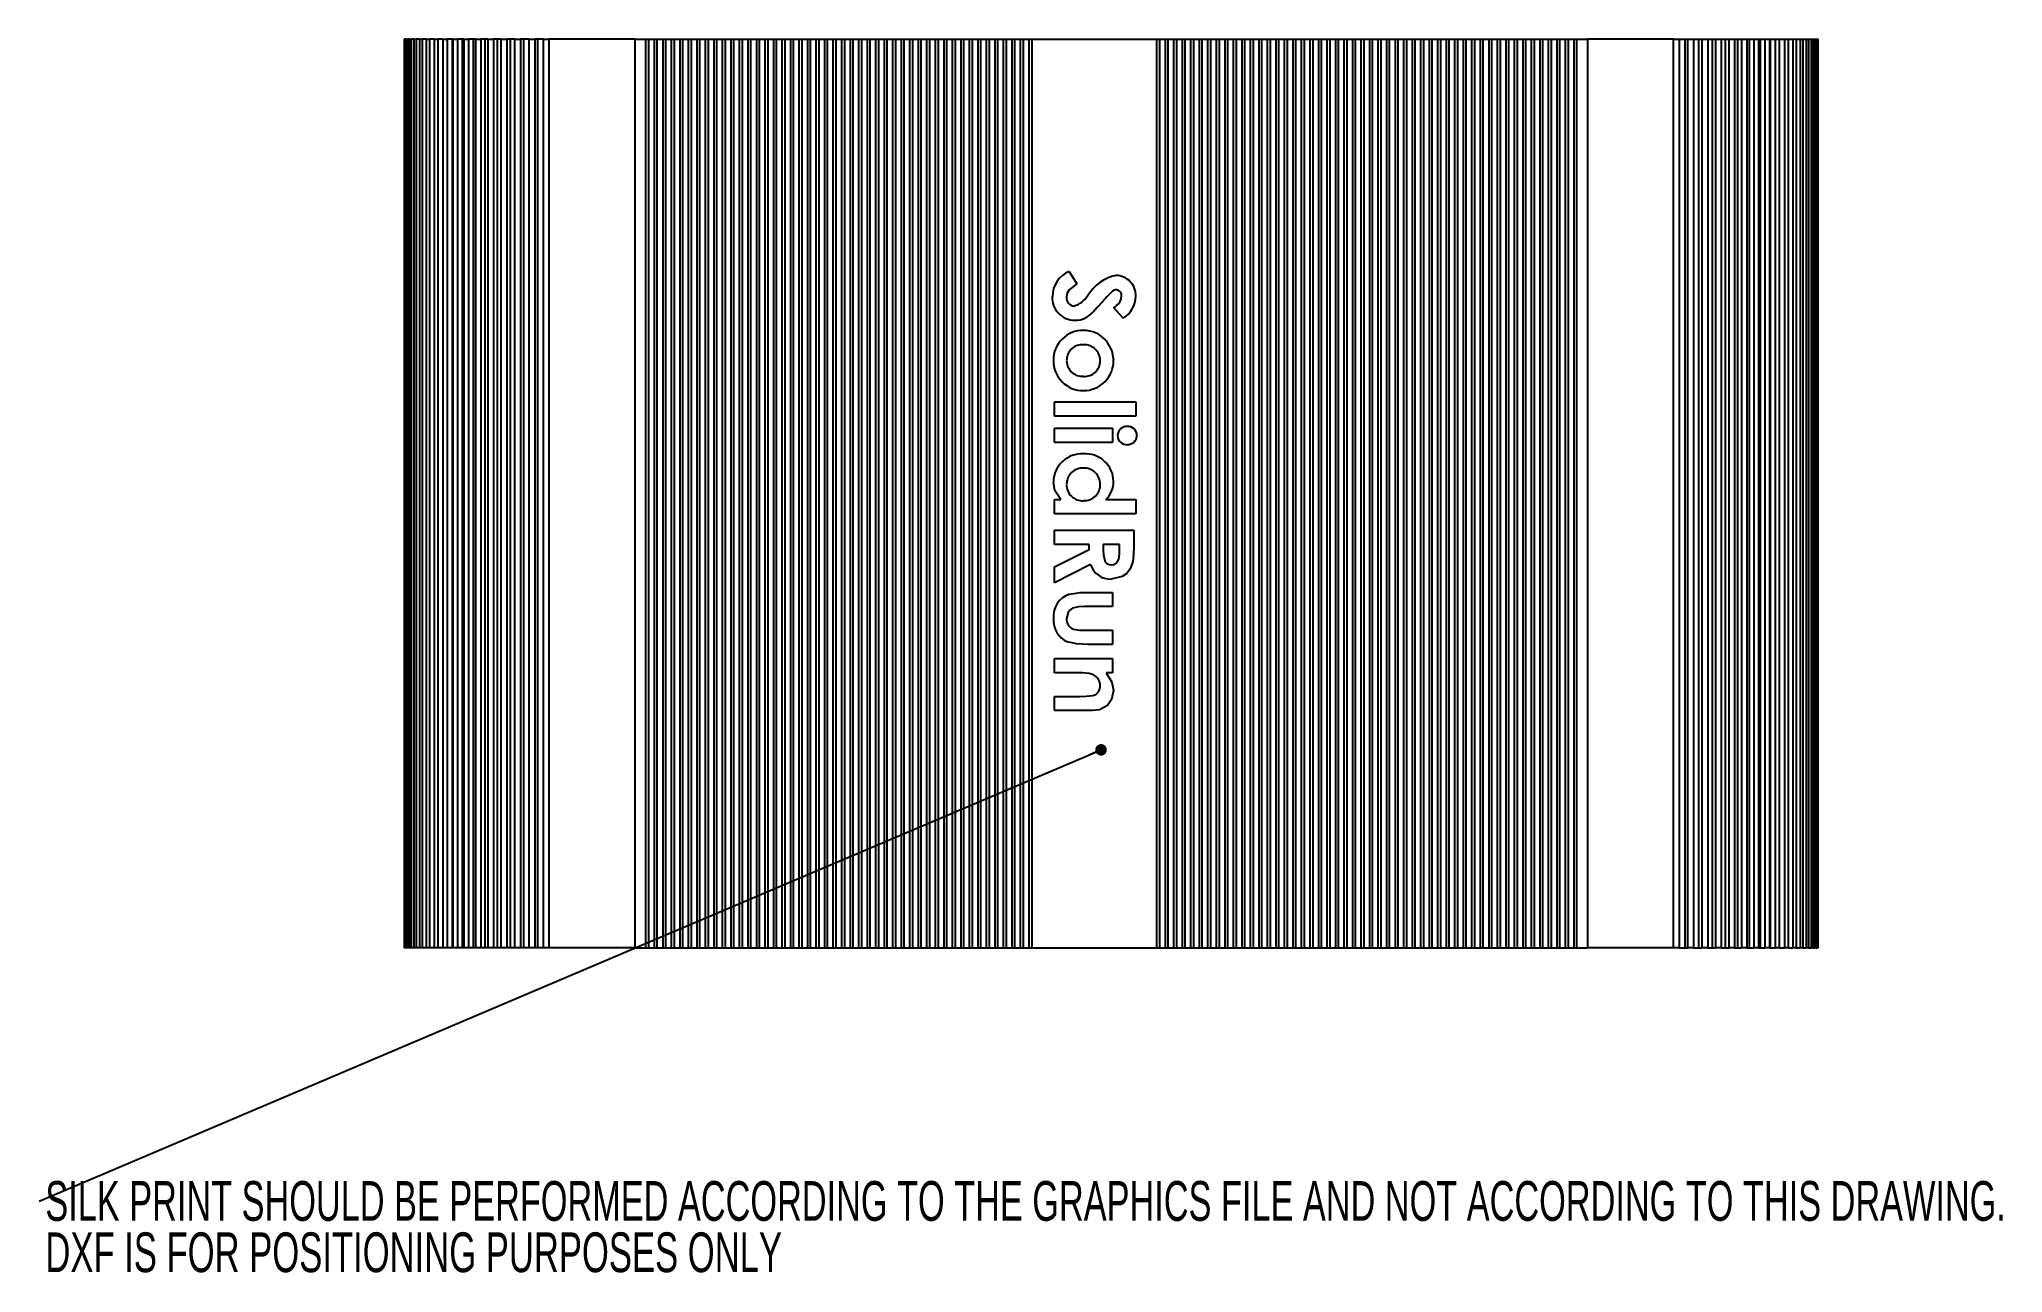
# Model space of a CAD drawing. Extents: x 111 to 284, y 91 to 200.
import ezdxf
from ezdxf.enums import TextEntityAlignment as Align

# ---------------------------------------------------------------- set-up
doc = ezdxf.new("R2010")
doc.units = 0
doc.layers.get('0').update_dxf_attribs({"linetype": 'CONTINUOUS'})

# ---------------------------------------------------------------- blocks, each defined once
blk = doc.blocks.new('_DOT')
at = {"color": 0, "linetype": 'BYBLOCK'}
blk.add_line((-0.5, 0), (-1, 0), dxfattribs=at)
at = {"color": 0, "linetype": 'BYBLOCK', "const_width": 0.5}
blk.add_lwpolyline([(-0.25, 0, 1), (0.25, 0, 1)], format="xyb", close=True, dxfattribs=at)
blk = doc.blocks.new('SW_NOTE_0')
at = {"color": 0, "linetype": 'CONTINUOUS'}
blk.add_line((-93.52, -39.74), (0, 0), dxfattribs=at)
at = {"color": 0, "linetype": 'CONTINUOUS', "xscale": 1.016, "yscale": 1.016, "rotation": 23.0246345837}
blk.add_blockref('_DOT', (0, 0, 14.16), dxfattribs=at)
at = {"color": 0, "linetype": 'CONTINUOUS'}
for s, width, p in [('SILK PRINT SHOULD BE PERFORMED ACCORDING TO THE GRAPHICS FILE AND NOT ACCORDING TO THIS DRAWING.', 0.645312, (-92.98, -42.52)), ('DXF IS FOR POSITIONING PURPOSES ONLY', 0.651389, (-92.98, -47.04))]:
    blk.add_text(s, height=3.5, dxfattribs=dict(at, width=width)).set_placement(p, align=Align.BOTTOM_LEFT)

msp = doc.modelspace()

# ---------------------------------------------------------------- linework, layer by layer
at = {"color": 7, "linetype": 'CONTINUOUS'}
for p, q in [((142.95, 199.57), (142.95, 119.57)), ((142.95, 199.57), (142.96, 199.57)), ((142.96, 199.57), (142.96, 119.57)), ((143, 199.57), (142.96, 199.57)), ((143, 199.57), (143, 119.57)), ((143, 199.57), (143.05, 199.57)), ((143.05, 199.57), (143.05, 119.57)), ((143.15, 199.57), (143.05, 199.57)), ((143.15, 199.57), (143.15, 119.57)), ((143.15, 199.57), (143.26, 199.57)), ((143.26, 199.57), (143.26, 119.57)), ((143.42, 199.57), (143.26, 199.57)), ((143.42, 199.57), (143.42, 119.57)), ((143.42, 199.57), (143.57, 199.57)), ((143.57, 199.57), (143.57, 119.57)), ((143.8, 199.57), (143.57, 199.57)), ((143.8, 199.57), (143.8, 119.57)), ((143.8, 199.57), (144, 199.57)), ((144, 199.57), (144, 119.57)), ((144.29, 199.57), (144, 199.57)), ((144.29, 199.57), (144.29, 119.57)), ((144.29, 199.57), (144.53, 199.57)), ((144.53, 199.57), (144.53, 119.57)), ((144.88, 199.57), (144.53, 199.57)), ((144.88, 199.57), (144.88, 119.57)), ((144.88, 199.57), (145.17, 199.57)), ((145.17, 199.57), (145.17, 119.57)), ((145.57, 199.57), (145.17, 199.57)), ((145.57, 199.57), (145.57, 119.57)), ((145.57, 199.57), (145.9, 199.57)), ((145.9, 199.57), (145.9, 119.57)), ((146.36, 199.57), (145.9, 199.57)), ((146.36, 199.57), (146.36, 119.57)), ((146.36, 199.57), (146.72, 199.57)), ((146.72, 199.57), (146.72, 119.57)), ((147.17, 199.57), (146.72, 199.57)), ((147.17, 199.57), (147.17, 119.57)), ((147.23, 199.57), (147.17, 199.57)), ((147.23, 199.57), (147.23, 119.57)), ((147.23, 199.57), (147.63, 199.57)), ((147.63, 199.57), (147.63, 119.57)), ((148.06, 199.57), (147.63, 199.57)), ((148.06, 199.57), (148.06, 119.57)), ((148.19, 199.57), (148.06, 199.57)), ((148.19, 199.57), (148.19, 119.57)), ((148.19, 199.57), (148.62, 199.57)), ((148.62, 199.57), (148.62, 119.57)), ((149.02, 199.57), (148.62, 199.57)), ((149.02, 199.57), (149.02, 119.57)), ((149.22, 199.57), (149.02, 199.57)), ((149.22, 199.57), (149.22, 119.57)), ((149.22, 199.57), (149.68, 199.57)), ((149.68, 199.57), (149.68, 119.57)), ((150.05, 199.57), (149.68, 199.57)), ((150.05, 199.57), (150.05, 119.57)), ((150.31, 199.57), (150.05, 199.57)), ((150.31, 199.57), (150.31, 119.57)), ((150.31, 199.57), (150.8, 199.57)), ((150.8, 199.57), (150.8, 119.57)), ((151.14, 199.57), (150.8, 199.57)), ((151.14, 199.57), (151.14, 119.57)), ((151.47, 199.57), (151.14, 199.57)), ((151.47, 199.57), (151.47, 119.57)), ((151.47, 199.57), (151.98, 199.57)), ((151.98, 199.57), (151.98, 119.57)), ((152.28, 199.57), (151.98, 199.57)), ((152.28, 199.57), (152.28, 119.57)), ((152.67, 199.57), (152.28, 199.57)), ((152.67, 199.57), (152.67, 119.57)), ((152.67, 199.57), (153.2, 199.57)), ((153.2, 199.57), (153.2, 119.57)), ((153.46, 199.57), (153.2, 199.57)), ((153.46, 199.57), (153.46, 119.57)), ((153.92, 199.57), (153.46, 199.57)), ((153.92, 199.57), (153.92, 119.57)), ((153.92, 199.57), (154.46, 199.57)), ((154.46, 199.57), (154.46, 119.57)), ((154.68, 199.57), (154.46, 199.57)), ((154.68, 199.57), (154.68, 119.57)), ((155.17, 199.57), (154.68, 199.57)), ((155.17, 199.57), (155.17, 119.57)), ((155.19, 199.57), (155.17, 199.57)), ((155.19, 199.57), (155.19, 119.57)), ((155.19, 199.57), (155.68, 199.57)), ((155.68, 199.57), (155.68, 119.57)), ((163.25, 199.57), (155.68, 199.57)), ((163.25, 199.57), (163.25, 119.57)), ((163.25, 199.57), (164.21, 199.57)), ((164.21, 199.57), (164.21, 119.57)), ((164.21, 199.57), (164.46, 199.57)), ((164.46, 199.57), (164.46, 119.57)), ((164.46, 199.57), (164.96, 199.57)), ((164.96, 199.57), (164.96, 119.57)), ((164.96, 199.57), (165.21, 199.57)), ((165.21, 199.57), (165.21, 119.57)), ((165.21, 199.57), (165.71, 199.57)), ((165.71, 199.57), (165.71, 119.57)), ((165.71, 199.57), (165.96, 199.57)), ((165.96, 199.57), (165.96, 119.57)), ((165.96, 199.57), (166.46, 199.57)), ((166.46, 199.57), (166.46, 119.57)), ((166.46, 199.57), (166.71, 199.57)), ((166.71, 199.57), (166.71, 119.57)), ((166.71, 199.57), (167.21, 199.57)), ((167.21, 199.57), (167.21, 119.57)), ((167.21, 199.57), (167.46, 199.57)), ((167.46, 199.57), (167.46, 119.57)), ((167.46, 199.57), (167.96, 199.57)), ((167.96, 199.57), (167.96, 119.57)), ((167.96, 199.57), (168.21, 199.57)), ((168.21, 199.57), (168.21, 119.57)), ((168.21, 199.57), (168.71, 199.57)), ((168.71, 199.57), (168.71, 119.57)), ((168.71, 199.57), (168.96, 199.57)), ((168.96, 199.57), (168.96, 119.57)), ((168.96, 199.57), (169.46, 199.57)), ((169.46, 199.57), (169.46, 119.57)), ((169.46, 199.57), (169.71, 199.57)), ((169.71, 199.57), (169.71, 119.57)), ((169.71, 199.57), (170.21, 199.57)), ((170.21, 199.57), (170.21, 119.57)), ((170.21, 199.57), (170.46, 199.57)), ((170.46, 199.57), (170.46, 119.57)), ((170.46, 199.57), (170.96, 199.57)), ((170.96, 199.57), (170.96, 119.57)), ((170.96, 199.57), (171.21, 199.57)), ((171.21, 199.57), (171.21, 119.57)), ((171.21, 199.57), (171.71, 199.57)), ((171.71, 199.57), (171.71, 119.57)), ((171.71, 199.57), (171.96, 199.57)), ((171.96, 199.57), (171.96, 119.57)), ((171.96, 199.57), (172.46, 199.57)), ((172.46, 199.57), (172.46, 119.57)), ((172.46, 199.57), (172.71, 199.57)), ((172.71, 199.57), (172.71, 119.57)), ((172.71, 199.57), (173.21, 199.57)), ((173.21, 199.57), (173.21, 119.57)), ((173.21, 199.57), (173.46, 199.57)), ((173.46, 199.57), (173.46, 119.57)), ((173.46, 199.57), (173.96, 199.57)), ((173.96, 199.57), (173.96, 119.57)), ((173.96, 199.57), (174.21, 199.57)), ((174.21, 199.57), (174.21, 119.57)), ((174.21, 199.57), (174.71, 199.57)), ((174.71, 199.57), (174.71, 119.57)), ((174.71, 199.57), (174.96, 199.57)), ((174.96, 199.57), (174.96, 119.57)), ((174.96, 199.57), (175.46, 199.57)), ((175.46, 199.57), (175.46, 119.57)), ((175.46, 199.57), (175.71, 199.57)), ((175.71, 199.57), (175.71, 119.57)), ((175.71, 199.57), (176.21, 199.57)), ((176.21, 199.57), (176.21, 119.57)), ((176.21, 199.57), (176.46, 199.57)), ((176.46, 199.57), (176.46, 119.57)), ((176.46, 199.57), (176.96, 199.57)), ((176.96, 199.57), (176.96, 119.57)), ((176.96, 199.57), (177.21, 199.57)), ((177.21, 199.57), (177.21, 119.57)), ((177.21, 199.57), (177.71, 199.57)), ((177.71, 199.57), (177.71, 119.57)), ((177.71, 199.57), (177.96, 199.57)), ((177.96, 199.57), (177.96, 119.57)), ((177.96, 199.57), (178.46, 199.57)), ((178.46, 199.57), (178.46, 119.57)), ((178.46, 199.57), (178.71, 199.57)), ((178.71, 199.57), (178.71, 119.57)), ((178.71, 199.57), (179.21, 199.57)), ((179.21, 199.57), (179.21, 119.57)), ((179.21, 199.57), (179.46, 199.57)), ((179.46, 199.57), (179.46, 119.57)), ((179.46, 199.57), (179.96, 199.57)), ((179.96, 199.57), (179.96, 119.57)), ((179.96, 199.57), (180.21, 199.57)), ((180.21, 199.57), (180.21, 119.57)), ((180.21, 199.57), (180.71, 199.57)), ((180.71, 199.57), (180.71, 119.57)), ((180.71, 199.57), (180.96, 199.57)), ((180.96, 199.57), (180.96, 119.57)), ((180.96, 199.57), (181.46, 199.57)), ((181.46, 199.57), (181.46, 119.57)), ((181.46, 199.57), (181.71, 199.57)), ((181.71, 199.57), (181.71, 119.57)), ((181.71, 199.57), (182.21, 199.57)), ((182.21, 199.57), (182.21, 119.57)), ((182.21, 199.57), (182.46, 199.57)), ((182.46, 199.57), (182.46, 119.57)), ((182.46, 199.57), (182.96, 199.57)), ((182.96, 199.57), (182.96, 119.57)), ((182.96, 199.57), (183.21, 199.57)), ((183.21, 199.57), (183.21, 119.57)), ((183.21, 199.57), (183.71, 199.57)), ((183.71, 199.57), (183.71, 119.57)), ((183.71, 199.57), (183.96, 199.57)), ((183.96, 199.57), (183.96, 119.57)), ((183.96, 199.57), (184.46, 199.57)), ((184.46, 199.57), (184.46, 119.57)), ((184.46, 199.57), (184.71, 199.57)), ((184.71, 199.57), (184.71, 119.57)), ((184.71, 199.57), (185.21, 199.57)), ((185.21, 199.57), (185.21, 119.57)), ((185.21, 199.57), (185.46, 199.57)), ((185.46, 199.57), (185.46, 119.57)), ((185.46, 199.57), (185.96, 199.57)), ((185.96, 199.57), (185.96, 119.57)), ((185.96, 199.57), (186.21, 199.57)), ((186.21, 199.57), (186.21, 119.57)), ((186.21, 199.57), (186.71, 199.57)), ((186.71, 199.57), (186.71, 119.57)), ((186.71, 199.57), (186.96, 199.57)), ((186.96, 199.57), (186.96, 119.57)), ((186.96, 199.57), (187.46, 199.57)), ((187.46, 199.57), (187.46, 119.57)), ((187.46, 199.57), (187.71, 199.57)), ((187.71, 199.57), (187.71, 119.57)), ((187.71, 199.57), (188.21, 199.57)), ((188.21, 199.57), (188.21, 119.57)), ((188.21, 199.57), (188.46, 199.57)), ((188.46, 199.57), (188.46, 119.57)), ((188.46, 199.57), (188.96, 199.57)), ((188.96, 199.57), (188.96, 119.57)), ((188.96, 199.57), (189.21, 199.57)), ((189.21, 199.57), (189.21, 119.57)), ((189.21, 199.57), (189.71, 199.57)), ((189.71, 199.57), (189.71, 119.57)), ((189.71, 199.57), (189.96, 199.57)), ((189.96, 199.57), (189.96, 119.57)), ((189.96, 199.57), (190.46, 199.57)), ((190.46, 199.57), (190.46, 119.57)), ((190.46, 199.57), (190.71, 199.57)), ((190.71, 199.57), (190.71, 119.57)), ((190.71, 199.57), (191.21, 199.57)), ((191.21, 199.57), (191.21, 119.57)), ((191.21, 199.57), (191.46, 199.57)), ((191.46, 199.57), (191.46, 119.57)), ((191.46, 199.57), (191.96, 199.57)), ((191.96, 199.57), (191.96, 119.57)), ((191.96, 199.57), (192.21, 199.57)), ((192.21, 199.57), (192.21, 119.57)), ((192.21, 199.57), (192.71, 199.57)), ((192.71, 199.57), (192.71, 119.57)), ((192.71, 199.57), (192.96, 199.57)), ((192.96, 199.57), (192.96, 119.57)), ((192.96, 199.57), (193.46, 199.57)), ((193.46, 199.57), (193.46, 119.57)), ((193.46, 199.57), (193.71, 199.57)), ((193.71, 199.57), (193.71, 119.57)), ((193.71, 199.57), (194.21, 199.57)), ((194.21, 199.57), (194.21, 119.57)), ((194.21, 199.57), (194.46, 199.57)), ((194.46, 199.57), (194.46, 119.57)), ((194.46, 199.57), (194.96, 199.57)), ((194.96, 199.57), (194.96, 119.57)), ((194.96, 199.57), (195.21, 199.57)), ((195.21, 199.57), (195.21, 119.57)), ((195.21, 199.57), (195.71, 199.57)), ((195.71, 199.57), (195.71, 119.57)), ((195.71, 199.57), (195.96, 199.57)), ((195.96, 199.57), (195.96, 119.57)), ((195.96, 199.57), (196.46, 199.57)), ((196.46, 199.57), (196.46, 119.57)), ((196.46, 199.57), (196.71, 199.57)), ((196.71, 199.57), (196.71, 119.57)), ((196.71, 199.57), (197.21, 199.57)), ((197.21, 199.57), (197.21, 119.57)), ((197.21, 199.57), (197.46, 199.57)), ((197.46, 199.57), (197.46, 119.57)), ((197.46, 199.57), (197.96, 199.57)), ((197.96, 199.57), (197.96, 119.57)), ((197.96, 199.57), (198.21, 199.57)), ((198.21, 199.57), (198.21, 119.57)), ((198.21, 199.57), (209.21, 199.57)), ((209.21, 199.57), (209.21, 119.57)), ((209.21, 199.57), (209.46, 199.57)), ((209.46, 199.57), (209.46, 119.57)), ((209.46, 199.57), (209.96, 199.57)), ((209.96, 199.57), (209.96, 119.57)), ((209.96, 199.57), (210.21, 199.57)), ((210.21, 199.57), (210.21, 119.57)), ((210.21, 199.57), (210.71, 199.57)), ((210.71, 199.57), (210.71, 119.57)), ((210.71, 199.57), (210.96, 199.57)), ((210.96, 199.57), (210.96, 119.57)), ((210.96, 199.57), (211.46, 199.57)), ((211.46, 199.57), (211.46, 119.57)), ((211.46, 199.57), (211.71, 199.57)), ((211.71, 199.57), (211.71, 119.57)), ((211.71, 199.57), (212.21, 199.57)), ((212.21, 199.57), (212.21, 119.57)), ((212.21, 199.57), (212.46, 199.57)), ((212.46, 199.57), (212.46, 119.57)), ((212.46, 199.57), (212.96, 199.57)), ((212.96, 199.57), (212.96, 119.57)), ((212.96, 199.57), (213.21, 199.57)), ((213.21, 199.57), (213.21, 119.57)), ((213.21, 199.57), (213.71, 199.57)), ((213.71, 199.57), (213.71, 119.57)), ((213.71, 199.57), (213.96, 199.57)), ((213.96, 199.57), (213.96, 119.57)), ((213.96, 199.57), (214.46, 199.57)), ((214.46, 199.57), (214.46, 119.57)), ((214.46, 199.57), (214.71, 199.57)), ((214.71, 199.57), (214.71, 119.57)), ((214.71, 199.57), (215.21, 199.57)), ((215.21, 199.57), (215.21, 119.57)), ((215.21, 199.57), (215.46, 199.57)), ((215.46, 199.57), (215.46, 119.57)), ((215.46, 199.57), (215.96, 199.57)), ((215.96, 199.57), (215.96, 119.57)), ((215.96, 199.57), (216.21, 199.57)), ((216.21, 199.57), (216.21, 119.57)), ((216.21, 199.57), (216.71, 199.57)), ((216.71, 199.57), (216.71, 119.57)), ((216.71, 199.57), (216.96, 199.57)), ((216.96, 199.57), (216.96, 119.57)), ((216.96, 199.57), (217.46, 199.57)), ((217.46, 199.57), (217.46, 119.57)), ((217.46, 199.57), (217.71, 199.57)), ((217.71, 199.57), (217.71, 119.57)), ((217.71, 199.57), (218.21, 199.57)), ((218.21, 199.57), (218.21, 119.57)), ((218.21, 199.57), (218.46, 199.57)), ((218.46, 199.57), (218.46, 119.57)), ((218.46, 199.57), (218.96, 199.57)), ((218.96, 199.57), (218.96, 119.57)), ((218.96, 199.57), (219.21, 199.57)), ((219.21, 199.57), (219.21, 119.57)), ((219.21, 199.57), (219.71, 199.57)), ((219.71, 199.57), (219.71, 119.57)), ((219.71, 199.57), (219.96, 199.57)), ((219.96, 199.57), (219.96, 119.57)), ((219.96, 199.57), (220.46, 199.57)), ((220.46, 199.57), (220.46, 119.57)), ((220.46, 199.57), (220.71, 199.57)), ((220.71, 199.57), (220.71, 119.57)), ((220.71, 199.57), (221.21, 199.57)), ((221.21, 199.57), (221.21, 119.57)), ((221.21, 199.57), (221.46, 199.57)), ((221.46, 199.57), (221.46, 119.57)), ((221.46, 199.57), (221.96, 199.57)), ((221.96, 199.57), (221.96, 119.57)), ((221.96, 199.57), (222.21, 199.57)), ((222.21, 199.57), (222.21, 119.57)), ((222.21, 199.57), (222.71, 199.57)), ((222.71, 199.57), (222.71, 119.57)), ((222.71, 199.57), (222.96, 199.57)), ((222.96, 199.57), (222.96, 119.57)), ((222.96, 199.57), (223.46, 199.57)), ((223.46, 199.57), (223.46, 119.57)), ((223.46, 199.57), (223.71, 199.57)), ((223.71, 199.57), (223.71, 119.57)), ((223.71, 199.57), (224.21, 199.57)), ((224.21, 199.57), (224.21, 119.57)), ((224.21, 199.57), (224.46, 199.57)), ((224.46, 199.57), (224.46, 119.57)), ((224.46, 199.57), (224.96, 199.57)), ((224.96, 199.57), (224.96, 119.57)), ((224.96, 199.57), (225.21, 199.57)), ((225.21, 199.57), (225.21, 119.57)), ((225.21, 199.57), (225.71, 199.57)), ((225.71, 199.57), (225.71, 119.57)), ((225.71, 199.57), (225.96, 199.57)), ((225.96, 199.57), (225.96, 119.57)), ((225.96, 199.57), (226.46, 199.57)), ((226.46, 199.57), (226.46, 119.57)), ((226.46, 199.57), (226.71, 199.57)), ((226.71, 199.57), (226.71, 119.57)), ((226.71, 199.57), (227.21, 199.57)), ((227.21, 199.57), (227.21, 119.57)), ((227.21, 199.57), (227.46, 199.57)), ((227.46, 199.57), (227.46, 119.57)), ((227.46, 199.57), (227.96, 199.57)), ((227.96, 199.57), (227.96, 119.57)), ((227.96, 199.57), (228.21, 199.57)), ((228.21, 199.57), (228.21, 119.57)), ((228.21, 199.57), (228.71, 199.57)), ((228.71, 199.57), (228.71, 119.57)), ((228.71, 199.57), (228.96, 199.57)), ((228.96, 199.57), (228.96, 119.57)), ((228.96, 199.57), (229.46, 199.57)), ((229.46, 199.57), (229.46, 119.57)), ((229.46, 199.57), (229.71, 199.57)), ((229.71, 199.57), (229.71, 119.57)), ((229.71, 199.57), (230.21, 199.57)), ((230.21, 199.57), (230.21, 119.57)), ((230.21, 199.57), (230.46, 199.57)), ((230.46, 199.57), (230.46, 119.57)), ((230.46, 199.57), (230.96, 199.57)), ((230.96, 199.57), (230.96, 119.57)), ((230.96, 199.57), (231.21, 199.57)), ((231.21, 199.57), (231.21, 119.57)), ((231.21, 199.57), (231.71, 199.57)), ((231.71, 199.57), (231.71, 119.57)), ((231.71, 199.57), (231.96, 199.57)), ((231.96, 199.57), (231.96, 119.57)), ((231.96, 199.57), (232.46, 199.57)), ((232.46, 199.57), (232.46, 119.57)), ((232.46, 199.57), (232.71, 199.57)), ((232.71, 199.57), (232.71, 119.57)), ((232.71, 199.57), (233.21, 199.57)), ((233.21, 199.57), (233.21, 119.57)), ((233.21, 199.57), (233.46, 199.57)), ((233.46, 199.57), (233.46, 119.57)), ((233.46, 199.57), (233.96, 199.57)), ((233.96, 199.57), (233.96, 119.57)), ((233.96, 199.57), (234.21, 199.57)), ((234.21, 199.57), (234.21, 119.57)), ((234.21, 199.57), (234.71, 199.57)), ((234.71, 199.57), (234.71, 119.57)), ((234.71, 199.57), (234.96, 199.57)), ((234.96, 199.57), (234.96, 119.57)), ((234.96, 199.57), (235.46, 199.57)), ((235.46, 199.57), (235.46, 119.57)), ((235.46, 199.57), (235.71, 199.57)), ((235.71, 199.57), (235.71, 119.57)), ((235.71, 199.57), (236.21, 199.57)), ((236.21, 199.57), (236.21, 119.57)), ((236.21, 199.57), (236.46, 199.57)), ((236.46, 199.57), (236.46, 119.57)), ((236.46, 199.57), (236.96, 199.57)), ((236.96, 199.57), (236.96, 119.57)), ((236.96, 199.57), (237.21, 199.57)), ((237.21, 199.57), (237.21, 119.57)), ((237.21, 199.57), (237.71, 199.57)), ((237.71, 199.57), (237.71, 119.57)), ((237.71, 199.57), (237.96, 199.57)), ((237.96, 199.57), (237.96, 119.57)), ((237.96, 199.57), (238.46, 199.57)), ((238.46, 199.57), (238.46, 119.57)), ((238.46, 199.57), (238.71, 199.57)), ((238.71, 199.57), (238.71, 119.57)), ((238.71, 199.57), (239.21, 199.57)), ((239.21, 199.57), (239.21, 119.57)), ((239.21, 199.57), (239.46, 199.57)), ((239.46, 199.57), (239.46, 119.57)), ((239.46, 199.57), (239.96, 199.57)), ((239.96, 199.57), (239.96, 119.57)), ((239.96, 199.57), (240.21, 199.57)), ((240.21, 199.57), (240.21, 119.57)), ((240.21, 199.57), (240.71, 199.57)), ((240.71, 199.57), (240.71, 119.57)), ((240.71, 199.57), (240.96, 199.57)), ((240.96, 199.57), (240.96, 119.57)), ((240.96, 199.57), (241.46, 199.57)), ((241.46, 199.57), (241.46, 119.57)), ((241.46, 199.57), (241.71, 199.57)), ((241.71, 199.57), (241.71, 119.57)), ((241.71, 199.57), (242.21, 199.57)), ((242.21, 199.57), (242.21, 119.57)), ((242.21, 199.57), (242.46, 199.57)), ((242.46, 199.57), (242.46, 119.57)), ((242.46, 199.57), (242.96, 199.57)), ((242.96, 199.57), (242.96, 119.57)), ((242.96, 199.57), (243.21, 199.57)), ((243.21, 199.57), (243.21, 119.57)), ((243.21, 199.57), (243.71, 199.57)), ((243.71, 199.57), (243.71, 119.57)), ((243.71, 199.57), (243.96, 199.57)), ((243.96, 199.57), (243.96, 119.57)), ((243.96, 199.57), (244.46, 199.57)), ((244.46, 199.57), (244.46, 119.57)), ((244.46, 199.57), (244.71, 199.57)), ((244.71, 199.57), (244.71, 119.57)), ((244.71, 199.57), (245.21, 199.57)), ((245.21, 199.57), (245.21, 119.57)), ((245.21, 199.57), (245.46, 199.57)), ((245.46, 199.57), (245.46, 119.57)), ((245.46, 199.57), (245.96, 199.57)), ((245.96, 199.57), (245.96, 119.57)), ((245.96, 199.57), (246.21, 199.57)), ((246.21, 199.57), (246.21, 119.57)), ((246.21, 199.57), (247.17, 199.57)), ((247.17, 199.57), (247.17, 119.57)), ((254.74, 199.57), (247.17, 199.57)), ((254.74, 119.57), (254.74, 199.57)), ((254.74, 199.57), (255.23, 199.57)), ((255.23, 199.57), (255.23, 119.57)), ((255.23, 199.57), (255.25, 199.57)), ((255.25, 199.57), (255.25, 119.57)), ((255.25, 199.57), (255.74, 199.57)), ((255.74, 199.57), (255.74, 119.57)), ((255.74, 199.57), (255.96, 199.57)), ((255.96, 199.57), (255.96, 119.57)), ((255.96, 199.57), (256.5, 199.57)), ((256.5, 199.57), (256.5, 119.57)), ((256.5, 199.57), (256.95, 199.57)), ((256.95, 199.57), (256.95, 119.57)), ((256.95, 199.57), (257.22, 199.57)), ((257.22, 199.57), (257.22, 119.57)), ((257.22, 199.57), (257.75, 199.57)), ((257.75, 199.57), (257.75, 119.57)), ((257.75, 199.57), (258.14, 199.57)), ((258.14, 199.57), (258.14, 119.57)), ((258.14, 199.57), (258.44, 199.57)), ((258.44, 199.57), (258.44, 119.57)), ((258.44, 199.57), (258.95, 199.57)), ((258.95, 199.57), (258.95, 119.57)), ((258.95, 199.57), (259.28, 199.57)), ((259.28, 199.57), (259.28, 119.57)), ((259.28, 199.57), (259.62, 199.57)), ((259.62, 199.57), (259.62, 119.57)), ((259.62, 199.57), (260.1, 199.57)), ((260.1, 199.57), (260.1, 119.57)), ((260.1, 199.57), (260.37, 199.57)), ((260.37, 199.57), (260.37, 119.57)), ((260.37, 199.57), (260.74, 199.57)), ((260.74, 199.57), (260.74, 119.57)), ((260.74, 199.57), (261.2, 199.57)), ((261.2, 199.57), (261.2, 119.57)), ((261.2, 199.57), (261.4, 199.57)), ((261.4, 199.57), (261.4, 119.57)), ((261.4, 199.57), (261.8, 199.57)), ((261.8, 199.57), (261.8, 119.57)), ((261.8, 199.57), (262.23, 199.57)), ((262.23, 199.57), (262.23, 119.57)), ((262.23, 199.57), (262.36, 199.57)), ((262.36, 199.57), (262.36, 119.57)), ((262.36, 199.57), (262.79, 199.57)), ((262.79, 199.57), (262.79, 119.57)), ((262.79, 199.57), (263.19, 199.57)), ((263.19, 199.57), (263.19, 119.57)), ((263.19, 199.57), (263.25, 199.57)), ((263.25, 199.57), (263.25, 119.57)), ((263.25, 199.57), (263.7, 199.57)), ((263.7, 199.57), (263.7, 119.57)), ((263.7, 199.57), (264.06, 199.57)), ((264.06, 199.57), (264.06, 119.57)), ((264.06, 199.57), (264.52, 199.57)), ((264.52, 199.57), (264.52, 119.57)), ((264.52, 199.57), (264.85, 199.57)), ((264.85, 199.57), (264.85, 119.57)), ((264.85, 199.57), (265.25, 199.57)), ((265.25, 199.57), (265.25, 119.57)), ((265.25, 199.57), (265.54, 199.57)), ((265.54, 199.57), (265.54, 119.57)), ((265.54, 199.57), (265.89, 199.57)), ((265.89, 199.57), (265.89, 119.57)), ((265.89, 199.57), (266.13, 199.57)), ((266.13, 199.57), (266.13, 119.57)), ((266.13, 199.57), (266.42, 199.57)), ((266.42, 199.57), (266.42, 119.57)), ((266.42, 199.57), (266.62, 199.57)), ((266.62, 199.57), (266.62, 119.57)), ((266.62, 199.57), (266.85, 199.57)), ((266.85, 199.57), (266.85, 119.57)), ((266.85, 199.57), (267, 199.57)), ((267, 199.57), (267, 119.57)), ((267, 199.57), (267.16, 199.57)), ((267.16, 199.57), (267.16, 119.57)), ((267.16, 199.57), (267.27, 199.57)), ((267.27, 199.57), (267.27, 119.57)), ((267.27, 199.57), (267.37, 199.57)), ((267.37, 199.57), (267.37, 119.57)), ((267.37, 199.57), (267.42, 199.57)), ((267.42, 199.57), (267.42, 119.57)), ((267.42, 199.57), (267.46, 199.57)), ((267.46, 199.57), (267.46, 119.57)), ((267.46, 199.57), (267.47, 199.57)), ((267.47, 119.57), (267.47, 199.57)), ((201.52, 179.13), (202.18, 178.03)), ((206.27, 175), (205.41, 175.94)), ((200.21, 166.39), (200.21, 167.64)), ((200.21, 167.64), (207.39, 167.64)), ((207.39, 166.39), (200.21, 166.39)), ((207.39, 167.64), (207.39, 166.39)), ((200.21, 164.05), (200.21, 165.31)), ((200.21, 165.31), (205.33, 165.31)), ((205.33, 165.31), (205.33, 164.05)), ((205.33, 164.05), (200.21, 164.05)), ((200.21, 159.03), (200.77, 159.03)), ((200.21, 157.77), (200.21, 159.03)), ((207.39, 157.77), (200.21, 157.77)), ((204.73, 159.03), (207.39, 159.03)), ((207.39, 159.03), (207.39, 157.77)), ((200.21, 155.08), (200.21, 156.34)), ((200.21, 156.34), (207.21, 156.34)), ((207.21, 156.34), (207.21, 154.87)), ((203.26, 155.08), (200.21, 155.08)), ((200.21, 153.11), (203.26, 154.65)), ((203.26, 154.65), (203.26, 155.08)), ((204.52, 155.08), (204.52, 154.59)), ((205.95, 155.08), (204.52, 155.08)), ((205.95, 154.65), (205.95, 155.08)), ((203.4, 153.33), (200.21, 151.71)), ((200.21, 151.71), (200.21, 153.11)), ((203.21, 150.86), (205.33, 150.86)), ((205.33, 150.86), (205.33, 149.61)), ((205.33, 149.61), (202.87, 149.61)), ((202.83, 147.54), (205.33, 147.54)), ((205.33, 147.54), (205.33, 146.29)), ((205.33, 146.29), (203.18, 146.29)), ((200.21, 143.77), (200.21, 145.03)), ((200.21, 145.03), (205.33, 145.03)), ((202.25, 143.77), (200.21, 143.77)), ((205.33, 143.77), (204.78, 143.77)), ((205.33, 145.03), (205.33, 143.77)), ((200.21, 141.71), (202.43, 141.71)), ((200.21, 140.45), (200.21, 141.71)), ((203.56, 140.45), (200.21, 140.45)), ((142.96, 119.57), (142.95, 119.57)), ((143, 119.57), (142.96, 119.57)), ((143.05, 119.57), (143, 119.57)), ((143.15, 119.57), (143.05, 119.57)), ((143.26, 119.57), (143.15, 119.57)), ((143.42, 119.57), (143.26, 119.57)), ((143.57, 119.57), (143.42, 119.57)), ((143.8, 119.57), (143.57, 119.57)), ((144, 119.57), (143.8, 119.57)), ((144.29, 119.57), (144, 119.57)), ((144.53, 119.57), (144.29, 119.57)), ((144.88, 119.57), (144.53, 119.57)), ((145.17, 119.57), (144.88, 119.57)), ((145.57, 119.57), (145.17, 119.57)), ((145.9, 119.57), (145.57, 119.57)), ((146.36, 119.57), (145.9, 119.57)), ((146.72, 119.57), (146.36, 119.57)), ((147.17, 119.57), (146.72, 119.57)), ((147.23, 119.57), (147.17, 119.57)), ((147.63, 119.57), (147.23, 119.57)), ((148.06, 119.57), (147.63, 119.57)), ((148.19, 119.57), (148.06, 119.57)), ((148.62, 119.57), (148.19, 119.57)), ((149.02, 119.57), (148.62, 119.57)), ((149.22, 119.57), (149.02, 119.57)), ((149.68, 119.57), (149.22, 119.57)), ((150.05, 119.57), (149.68, 119.57)), ((150.31, 119.57), (150.05, 119.57)), ((150.8, 119.57), (150.31, 119.57)), ((151.14, 119.57), (150.8, 119.57)), ((151.47, 119.57), (151.14, 119.57)), ((151.98, 119.57), (151.47, 119.57)), ((152.28, 119.57), (151.98, 119.57)), ((152.67, 119.57), (152.28, 119.57)), ((153.2, 119.57), (152.67, 119.57)), ((153.46, 119.57), (153.2, 119.57)), ((153.92, 119.57), (153.46, 119.57)), ((154.46, 119.57), (153.92, 119.57)), ((154.68, 119.57), (154.46, 119.57)), ((155.17, 119.57), (154.68, 119.57)), ((155.19, 119.57), (155.17, 119.57)), ((155.68, 119.57), (155.19, 119.57)), ((163.25, 119.57), (155.68, 119.57)), ((163.25, 119.57), (164.21, 119.57)), ((164.21, 119.57), (164.46, 119.57)), ((164.46, 119.57), (164.96, 119.57)), ((164.96, 119.57), (165.21, 119.57)), ((165.21, 119.57), (165.71, 119.57)), ((165.71, 119.57), (165.96, 119.57)), ((165.96, 119.57), (166.46, 119.57)), ((166.46, 119.57), (166.71, 119.57)), ((166.71, 119.57), (167.21, 119.57)), ((167.21, 119.57), (167.46, 119.57)), ((167.46, 119.57), (167.96, 119.57)), ((167.96, 119.57), (168.21, 119.57)), ((168.21, 119.57), (168.71, 119.57)), ((168.71, 119.57), (168.96, 119.57)), ((168.96, 119.57), (169.46, 119.57)), ((169.46, 119.57), (169.71, 119.57)), ((169.71, 119.57), (170.21, 119.57)), ((170.21, 119.57), (170.46, 119.57)), ((170.46, 119.57), (170.96, 119.57)), ((170.96, 119.57), (171.21, 119.57)), ((171.21, 119.57), (171.71, 119.57)), ((171.71, 119.57), (171.96, 119.57)), ((171.96, 119.57), (172.46, 119.57)), ((172.46, 119.57), (172.71, 119.57)), ((172.71, 119.57), (173.21, 119.57)), ((173.21, 119.57), (173.46, 119.57)), ((173.46, 119.57), (173.96, 119.57)), ((173.96, 119.57), (174.21, 119.57)), ((174.21, 119.57), (174.71, 119.57)), ((174.71, 119.57), (174.96, 119.57)), ((174.96, 119.57), (175.46, 119.57)), ((175.46, 119.57), (175.71, 119.57)), ((175.71, 119.57), (176.21, 119.57)), ((176.21, 119.57), (176.46, 119.57)), ((176.46, 119.57), (176.96, 119.57)), ((176.96, 119.57), (177.21, 119.57)), ((177.21, 119.57), (177.71, 119.57)), ((177.71, 119.57), (177.96, 119.57)), ((177.96, 119.57), (178.46, 119.57)), ((178.46, 119.57), (178.71, 119.57)), ((178.71, 119.57), (179.21, 119.57)), ((179.21, 119.57), (179.46, 119.57)), ((179.46, 119.57), (179.96, 119.57)), ((179.96, 119.57), (180.21, 119.57)), ((180.21, 119.57), (180.71, 119.57)), ((180.71, 119.57), (180.96, 119.57)), ((180.96, 119.57), (181.46, 119.57)), ((181.46, 119.57), (181.71, 119.57)), ((181.71, 119.57), (182.21, 119.57)), ((182.21, 119.57), (182.46, 119.57)), ((182.46, 119.57), (182.96, 119.57)), ((182.96, 119.57), (183.21, 119.57)), ((183.21, 119.57), (183.71, 119.57)), ((183.71, 119.57), (183.96, 119.57)), ((183.96, 119.57), (184.46, 119.57)), ((184.46, 119.57), (184.71, 119.57)), ((184.71, 119.57), (185.21, 119.57)), ((185.21, 119.57), (185.46, 119.57)), ((185.46, 119.57), (185.96, 119.57)), ((185.96, 119.57), (186.21, 119.57)), ((186.21, 119.57), (186.71, 119.57)), ((186.71, 119.57), (186.96, 119.57)), ((186.96, 119.57), (187.46, 119.57)), ((187.46, 119.57), (187.71, 119.57)), ((187.71, 119.57), (188.21, 119.57)), ((188.21, 119.57), (188.46, 119.57)), ((188.46, 119.57), (188.96, 119.57)), ((188.96, 119.57), (189.21, 119.57)), ((189.21, 119.57), (189.71, 119.57)), ((189.71, 119.57), (189.96, 119.57)), ((189.96, 119.57), (190.46, 119.57)), ((190.46, 119.57), (190.71, 119.57)), ((190.71, 119.57), (191.21, 119.57)), ((191.21, 119.57), (191.46, 119.57)), ((191.46, 119.57), (191.96, 119.57)), ((191.96, 119.57), (192.21, 119.57)), ((192.21, 119.57), (192.71, 119.57)), ((192.71, 119.57), (192.96, 119.57)), ((192.96, 119.57), (193.46, 119.57)), ((193.46, 119.57), (193.71, 119.57)), ((193.71, 119.57), (194.21, 119.57)), ((194.21, 119.57), (194.46, 119.57)), ((194.46, 119.57), (194.96, 119.57)), ((194.96, 119.57), (195.21, 119.57)), ((195.21, 119.57), (195.71, 119.57)), ((195.71, 119.57), (195.96, 119.57)), ((195.96, 119.57), (196.46, 119.57)), ((196.46, 119.57), (196.71, 119.57)), ((196.71, 119.57), (197.21, 119.57)), ((197.21, 119.57), (197.46, 119.57)), ((197.46, 119.57), (197.96, 119.57)), ((197.96, 119.57), (198.21, 119.57)), ((198.21, 119.57), (209.21, 119.57)), ((209.21, 119.57), (209.46, 119.57)), ((209.46, 119.57), (209.96, 119.57)), ((209.96, 119.57), (210.21, 119.57)), ((210.21, 119.57), (210.71, 119.57)), ((210.71, 119.57), (210.96, 119.57)), ((210.96, 119.57), (211.46, 119.57)), ((211.46, 119.57), (211.71, 119.57)), ((211.71, 119.57), (212.21, 119.57)), ((212.21, 119.57), (212.46, 119.57)), ((212.46, 119.57), (212.96, 119.57)), ((212.96, 119.57), (213.21, 119.57)), ((213.21, 119.57), (213.71, 119.57)), ((213.71, 119.57), (213.96, 119.57)), ((213.96, 119.57), (214.46, 119.57)), ((214.46, 119.57), (214.71, 119.57)), ((214.71, 119.57), (215.21, 119.57)), ((215.21, 119.57), (215.46, 119.57)), ((215.46, 119.57), (215.96, 119.57)), ((215.96, 119.57), (216.21, 119.57)), ((216.21, 119.57), (216.71, 119.57)), ((216.71, 119.57), (216.96, 119.57)), ((216.96, 119.57), (217.46, 119.57)), ((217.46, 119.57), (217.71, 119.57)), ((217.71, 119.57), (218.21, 119.57)), ((218.21, 119.57), (218.46, 119.57)), ((218.46, 119.57), (218.96, 119.57)), ((218.96, 119.57), (219.21, 119.57)), ((219.21, 119.57), (219.71, 119.57)), ((219.71, 119.57), (219.96, 119.57)), ((219.96, 119.57), (220.46, 119.57)), ((220.46, 119.57), (220.71, 119.57)), ((220.71, 119.57), (221.21, 119.57)), ((221.21, 119.57), (221.46, 119.57)), ((221.46, 119.57), (221.96, 119.57)), ((221.96, 119.57), (222.21, 119.57)), ((222.21, 119.57), (222.71, 119.57)), ((222.71, 119.57), (222.96, 119.57)), ((222.96, 119.57), (223.46, 119.57)), ((223.46, 119.57), (223.71, 119.57)), ((223.71, 119.57), (224.21, 119.57)), ((224.21, 119.57), (224.46, 119.57)), ((224.46, 119.57), (224.96, 119.57)), ((224.96, 119.57), (225.21, 119.57)), ((225.21, 119.57), (225.71, 119.57)), ((225.71, 119.57), (225.96, 119.57)), ((225.96, 119.57), (226.46, 119.57)), ((226.46, 119.57), (226.71, 119.57)), ((226.71, 119.57), (227.21, 119.57)), ((227.21, 119.57), (227.46, 119.57)), ((227.46, 119.57), (227.96, 119.57)), ((227.96, 119.57), (228.21, 119.57)), ((228.21, 119.57), (228.71, 119.57)), ((228.71, 119.57), (228.96, 119.57)), ((228.96, 119.57), (229.46, 119.57)), ((229.46, 119.57), (229.71, 119.57)), ((229.71, 119.57), (230.21, 119.57)), ((230.21, 119.57), (230.46, 119.57)), ((230.46, 119.57), (230.96, 119.57)), ((230.96, 119.57), (231.21, 119.57)), ((231.21, 119.57), (231.71, 119.57)), ((231.71, 119.57), (231.96, 119.57)), ((231.96, 119.57), (232.46, 119.57)), ((232.46, 119.57), (232.71, 119.57)), ((232.71, 119.57), (233.21, 119.57)), ((233.21, 119.57), (233.46, 119.57)), ((233.46, 119.57), (233.96, 119.57)), ((233.96, 119.57), (234.21, 119.57)), ((234.21, 119.57), (234.71, 119.57)), ((234.71, 119.57), (234.96, 119.57)), ((234.96, 119.57), (235.46, 119.57)), ((235.46, 119.57), (235.71, 119.57)), ((235.71, 119.57), (236.21, 119.57)), ((236.21, 119.57), (236.46, 119.57)), ((236.46, 119.57), (236.96, 119.57)), ((236.96, 119.57), (237.21, 119.57)), ((237.21, 119.57), (237.71, 119.57)), ((237.71, 119.57), (237.96, 119.57)), ((237.96, 119.57), (238.46, 119.57)), ((238.46, 119.57), (238.71, 119.57)), ((238.71, 119.57), (239.21, 119.57)), ((239.21, 119.57), (239.46, 119.57)), ((239.46, 119.57), (239.96, 119.57)), ((239.96, 119.57), (240.21, 119.57)), ((240.21, 119.57), (240.71, 119.57)), ((240.71, 119.57), (240.96, 119.57)), ((240.96, 119.57), (241.46, 119.57)), ((241.46, 119.57), (241.71, 119.57)), ((241.71, 119.57), (242.21, 119.57)), ((242.21, 119.57), (242.46, 119.57)), ((242.46, 119.57), (242.96, 119.57)), ((242.96, 119.57), (243.21, 119.57)), ((243.21, 119.57), (243.71, 119.57)), ((243.71, 119.57), (243.96, 119.57)), ((243.96, 119.57), (244.46, 119.57)), ((244.46, 119.57), (244.71, 119.57)), ((244.71, 119.57), (245.21, 119.57)), ((245.21, 119.57), (245.46, 119.57)), ((245.46, 119.57), (245.96, 119.57)), ((245.96, 119.57), (246.21, 119.57)), ((246.21, 119.57), (247.17, 119.57)), ((254.74, 119.57), (247.17, 119.57)), ((255.23, 119.57), (254.74, 119.57)), ((255.23, 119.57), (255.25, 119.57)), ((255.25, 119.57), (255.74, 119.57)), ((255.74, 119.57), (255.96, 119.57)), ((256.5, 119.57), (255.96, 119.57)), ((256.5, 119.57), (256.95, 119.57)), ((256.95, 119.57), (257.22, 119.57)), ((257.75, 119.57), (257.22, 119.57)), ((257.75, 119.57), (258.14, 119.57)), ((258.14, 119.57), (258.44, 119.57)), ((258.95, 119.57), (258.44, 119.57)), ((258.95, 119.57), (259.28, 119.57)), ((259.28, 119.57), (259.62, 119.57)), ((260.1, 119.57), (259.62, 119.57)), ((260.1, 119.57), (260.37, 119.57)), ((260.37, 119.57), (260.74, 119.57)), ((261.2, 119.57), (260.74, 119.57)), ((261.2, 119.57), (261.4, 119.57)), ((261.4, 119.57), (261.8, 119.57)), ((262.23, 119.57), (261.8, 119.57)), ((262.23, 119.57), (262.36, 119.57)), ((262.36, 119.57), (262.79, 119.57)), ((263.19, 119.57), (262.79, 119.57)), ((263.19, 119.57), (263.25, 119.57)), ((263.25, 119.57), (263.7, 119.57)), ((264.06, 119.57), (263.7, 119.57)), ((264.06, 119.57), (264.52, 119.57)), ((264.85, 119.57), (264.52, 119.57)), ((264.85, 119.57), (265.25, 119.57)), ((265.54, 119.57), (265.25, 119.57)), ((265.54, 119.57), (265.89, 119.57)), ((266.13, 119.57), (265.89, 119.57)), ((266.13, 119.57), (266.42, 119.57)), ((266.62, 119.57), (266.42, 119.57)), ((266.62, 119.57), (266.85, 119.57)), ((267, 119.57), (266.85, 119.57)), ((267, 119.57), (267.16, 119.57)), ((267.27, 119.57), (267.16, 119.57)), ((267.27, 119.57), (267.37, 119.57)), ((267.42, 119.57), (267.37, 119.57)), ((267.42, 119.57), (267.46, 119.57)), ((267.47, 119.57), (267.46, 119.57))]:
    msp.add_line(p, q, dxfattribs=at)
at = {"color": 7, "linetype": 'CONTINUOUS', "flags": 128}
for points in [[(202.18, 178.03), (201.52, 177.5), (201.35, 177.21), (201.29, 176.88)], [(204.44, 176.45), (203.99, 175.94), (203.63, 175.55)], [(205.34, 177.4), (204.82, 176.88), (204.44, 176.45)], [(205.67, 177.52), (205.48, 177.48), (205.34, 177.4)], [(204.73, 173.06), (205.28, 172.14), (205.41, 171.31)], [(200.77, 159.03), (200.25, 159.85), (200.12, 160.61)], [(204.52, 154.59), (204.53, 154.17), (204.61, 153.75), (204.69, 153.55), (204.84, 153.4), (205.03, 153.31), (205.24, 153.29)], [(207.21, 154.87), (207.19, 154.21), (207.11, 153.55), (206.89, 152.93), (206.59, 152.54), (206.18, 152.25), (205.22, 152.03)], [(205.24, 153.29), (205.45, 153.32), (205.64, 153.43), (205.78, 153.59), (205.88, 153.79), (205.94, 154.22), (205.95, 154.65)], [(201.53, 150.71), (202.47, 150.84), (203.21, 150.86)], [(202.87, 149.61), (202.33, 149.58), (201.8, 149.47), (201.57, 149.31), (201.41, 149.1), (201.29, 148.57)], [(201.89, 147.63), (202.41, 147.55), (202.83, 147.54)], [(203.18, 146.29), (202.15, 146.33), (201.36, 146.5)], [(203.28, 143.71), (202.7, 143.77), (202.25, 143.77)], [(204.78, 143.77), (205.28, 142.96), (205.41, 142.22)], [(202.43, 141.71), (203.01, 141.72), (203.59, 141.78), (203.86, 141.88), (204.08, 142.07), (204.21, 142.33), (204.25, 142.62)], [(205.41, 142.22), (205.25, 141.43), (204.89, 140.91)], [(204.89, 140.91), (204.19, 140.52), (203.56, 140.45)]]:
    msp.add_lwpolyline(points, dxfattribs=at)
at = {"color": 7, "linetype": 'CONTINUOUS'}
for centre, radius, start, end in [((202.43, 176.91), 2.4, 112.2114, 179.6887), ((206.43, 175.05), 3.81, 102.3184, 149.0411), ((205.6, 176.98), 1.79, 358.4669, 89.576), ((202, 176.8), 1.98, 176.3903, 270.5494), ((202.02, 176.81), 0.738, 174.9961, 264.3773), ((201.44, 177.99), 1.97, 284.8661, 330.2454), ((204.88, 177.08), 1.26, 295.1442, 353.8711), ((205.62, 177), 0.517, 354.1385, 83.8353), ((204.97, 177.05), 2.43, 302.6506, 357.3862), ((201.97, 177.07), 2.25, 271.2298, 317.288), ((202.73, 171.32), 2.61, 89.2289, 180.3134), ((202.81, 171.37), 2.56, 41.3662, 90.9897), ((202.76, 171.27), 2.64, 179.2071, 270.3402), ((202.67, 171.29), 1.38, 85.5309, 180.3304), ((202.69, 171.29), 1.4, 180.0626, 273.4999), ((202.85, 171.28), 1.39, 0.1739, 93.2499), ((202.77, 171.28), 2.65, 270.1227, 0.6322), ((202.87, 171.26), 1.38, 265.97, 0.8369), ((206.61, 164.65), 0.836, 87.9084, 178.5565), ((206.59, 164.69), 0.82, 181.2852, 272.0269), ((206.65, 164.71), 0.833, 268.3622, 358.4582), ((206.66, 164.67), 0.816, 0.7363, 91.61), ((202.65, 160.54), 2.53, 87.4486, 178.4189), ((202.94, 160.59), 2.48, 1.3136, 94.13), ((202.71, 160.39), 1.42, 87.2445, 180.3342), ((202.84, 160.41), 1.4, 359.1532, 92.7343), ((202.7, 160.35), 1.42, 178.8569, 273.1667), ((202.85, 160.34), 1.4, 267.3232, 1.9603), ((203.19, 160.64), 2.23, 313.7998, 0.378), ((205.14, 153.84), 1.81, 196.3294, 272.4616), ((202.16, 148.76), 2.04, 107.737, 185.1616), ((202.22, 148.42), 2.1, 175.6909, 245.8033), ((202.22, 148.51), 0.94, 175.8613, 248.971), ((203.12, 142.6), 1.13, 1.0063, 82.0971)]:
    msp.add_arc(centre, radius, start, end, dxfattribs=at)

# ---------------------------------------------------------------- block references
msp.add_blockref('SW_NOTE_0', (204.32, 137), dxfattribs=at)

doc.saveas('drawing.dxf')
